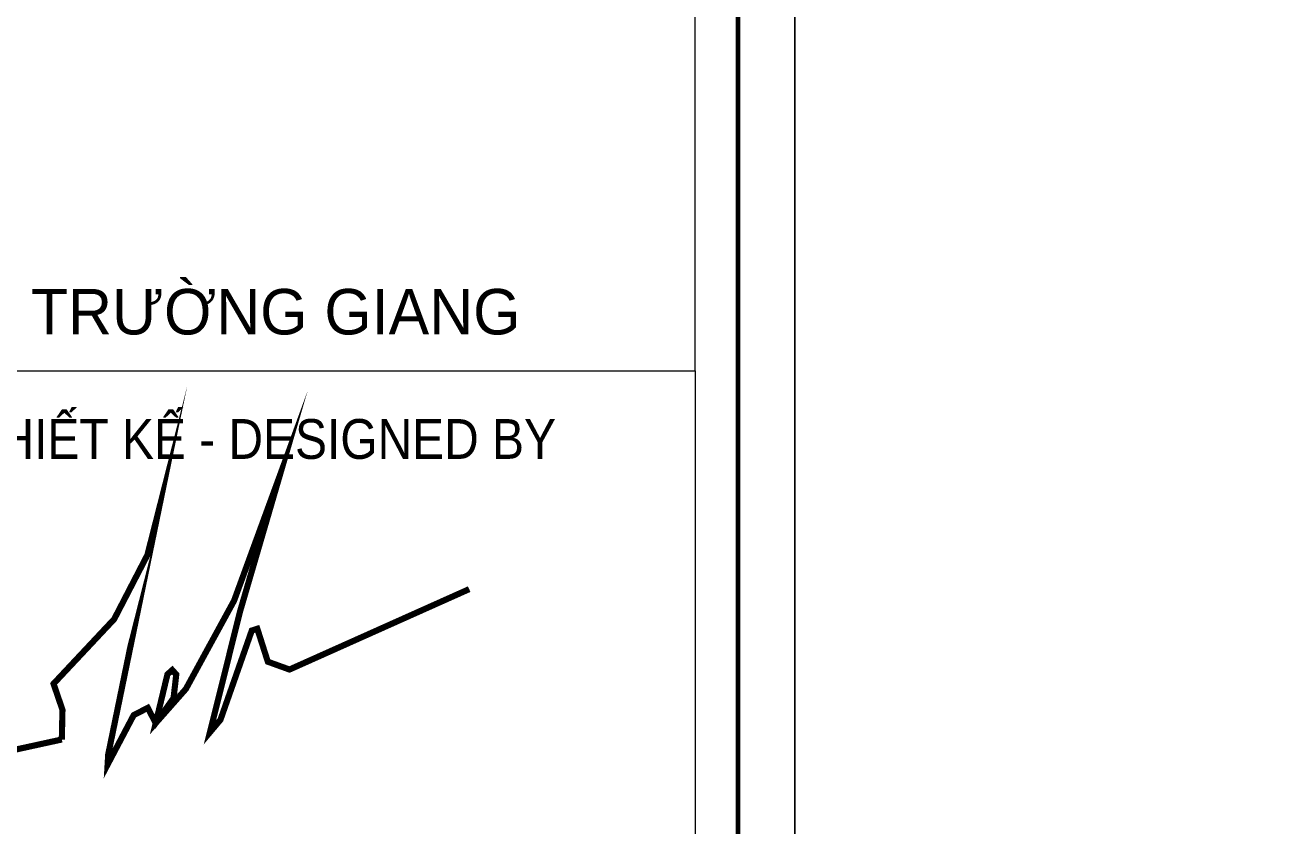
# Model space of a CAD drawing. Header units: millimetres. Extents: x 108335 to 288936, y -578047 to -548347.
# Drawn here: x 212253 to 214014, y -555536 to -554409 of the extents above; entities that cross this region are included whole.
import ezdxf
from ezdxf.enums import TextEntityAlignment as Align

# ---------------------------------------------------------------- set-up
doc = ezdxf.new("R2010")
doc.units = ezdxf.units.MM
doc.header["$MEASUREMENT"] = 0
doc.layers.get('Defpoints').update_dxf_attribs({"color": 1})
doc.layers.add('Khungten_LCDI', color=7, linetype='Continuous')
for name, color, linetype, lineweight in [('LC ISO', 153, 'Continuous', 13), ('LC Net thay', 7, 'Continuous', 25), ('LC Text1', 3, 'Continuous', 20)]:
    doc.layers.add(name, color=color, linetype=linetype, lineweight=lineweight)
doc.styles.add('Khungten', font='VHAVAN.TTF', dxfattribs={"width": 0.9, "height": 5000})
doc.styles.add('Title', font='VHBLACK.TTF', dxfattribs={"width": 0.8})
doc.styles.add('VnAvantH', font='VHAVANB.TTF', dxfattribs={"width": 0.6})

# ---------------------------------------------------------------- blocks, each defined once
blk = doc.blocks.new('Nha o can bo nhan vien Trung doan')
at = {"layer": 'Defpoints', "lineweight": 0}
blk.add_lwpolyline([(-1200.00012343745, -14850.00004839799), (-1200.00012343745, 14849.99995158711), (40799.99878725787, 14849.99995158711), (40799.99878725787, -14850.00004839799)], close=True, dxfattribs=at)
at = {"layer": 'Khungten_LCDI', "color": 5, "lineweight": 25}
blk.add_line((40599.99878731748, -14650.00004839799), (40599.99878731748, 14649.99995158711), dxfattribs=at)
at = {"layer": 'Khungten_LCDI', "color": 5, "lineweight": 60}
blk.add_lwpolyline([(-0.0001238546828972, -14650.00004839799), (-0.0001238546828972, 14649.99995158711), (40599.99878731748, 14649.99995158711), (40599.99878731748, -14650.00004839799)], close=True, dxfattribs=at)
at = {"layer": 'Khungten_LCDI', "color": 9, "lineweight": 15}
for points in [[(36750.0248122253, -1521.876936708427), (40449.99959302326, -1521.876936708427), (40449.99959302326, 446.3149756148096), (36750.0248122253, 446.3149756148096)], [(36750.0248122253, -1521.876936708427), (40449.99959290405, -1521.876936708427), (40449.99959290405, -3535.499736693538), (36750.0248122253, -3535.499736693538)]]:
    blk.add_lwpolyline(points, close=True, dxfattribs=at)
at = {"layer": 'LC ISO', "const_width": 21.59999986938455}
for points in [[(38222.87690148847, -2819.006880766538), (38225.15757556471, -2714.715534545491), (38193.79019599083, -2622.924108182247), (38407.04448249294, -2395.49233278735), (38523.82615379042, -2169.762188759191), (38558.67241277564, -2032.679833267611), (38386.02908768784, -2871.303602940087), (38383.96133628495, -2906.877093647202), (38424.12245695297, -2830.700639522357), (38475.37273970724, -2733.490582925816), (38525.03922075732, -2707.633084600907), (38553.04774479797, -2761.43120578907), (38615.80640308112, -2673.15559482496), (38625.2474119922, -2590.280908163269), (38611.22359148652, -2574.623178800443), (38594.23536475194, -2589.838657169935), (38553.04774479797, -2761.43120578907), (38659.01707736214, -2641.267589975806), (38828.42117826603, -2330.823548734224), (38987.05773203419, -1897.28458591513), (38849.66713855608, -2368.112990708606), (38748.79993810329, -2773.183516810127), (38743.7502604189, -2793.462414083736), (38780.60765127496, -2749.61553356222), (38890.75075959229, -2435.689139186666), (38910.24156929718, -2429.477021960814), (38947.18846298858, -2545.399637060454), (39023.38917508264, -2572.870433530396), (39655.19275927804, -2290.037007793041)], [(37332.8604489463, -3013.55801810112), (38222.87690148847, -2819.006880766538)]]:
    blk.add_lwpolyline(points, dxfattribs=at)
at = {"color": 7, "style": 'VnAvantH'}
blk.add_text('ths. bïi tr\xadêng giang', height=159.9999958502171, dxfattribs=at).set_placement((38493.43802425643, -1394.128200073576), align=Align.CENTER)
at = {"color": 7, "style": 'Khungten', "width": 0.9}
blk.add_text('chñ tr× thiÕt kÕ - designed by', height=139.9999963689399, dxfattribs=at).set_placement((38565.57092842837, -1831.807906855679), align=Align.CENTER)
at = {"color": 7, "style": 'Khungten', "width": 0.8}
for tag, p in [('REVISION', (39498.75250059744, -10746.30400287262)), ('NGAYHT', (39546.07401225348, -11609.37096477947))]:
    blk.add_attdef(tag, text='', height=199.998925739526, dxfattribs=at).set_placement(p, align=Align.CENTER)
at = {"layer": 'LC Text1', "style": 'Title', "width": 1.485915225563214}
for tag, p, p2 in [('TENBANVE1', (36912.65752101321, -8885.760287350926), (40339.144821588, -8885.760287350926)), ('TENBANVE2', (36912.65752101321, -9562.465612738344), (40339.144821588, -9562.465612738344))]:
    blk.add_attdef(tag, text='', height=249.9999935159642, dxfattribs=at).set_placement(p, p2, align=Align.FIT)
at = {"layer": 'LC Text1', "style": 'Title', "width": 0.7}
blk.add_attdef('SOBANVE', text='', height=249.9999935159642, dxfattribs=at).set_placement((39561.98211139818, -13896.18076664111), align=Align.CENTER)

msp = doc.modelspace()

# ---------------------------------------------------------------- block references
at = {"layer": 'LC Net thay'}
for p, xscale, yscale, zscale in [((197015.6994763948, -554287.1938683662, 0.0007749805088951), 0.3999999999995706, 0.3999999999995706, 0.3999999999995706), ((214055.6990653429, -557257.19385869, 0.0007749805088951), 0.6000000000000011, 0.6000000000000011, 0.6000000000000011)]:
    msp.add_blockref('Nha o can bo nhan vien Trung doan', p, dxfattribs=dict(at, xscale=xscale, yscale=yscale, zscale=zscale))

doc.saveas('drawing.dxf')
